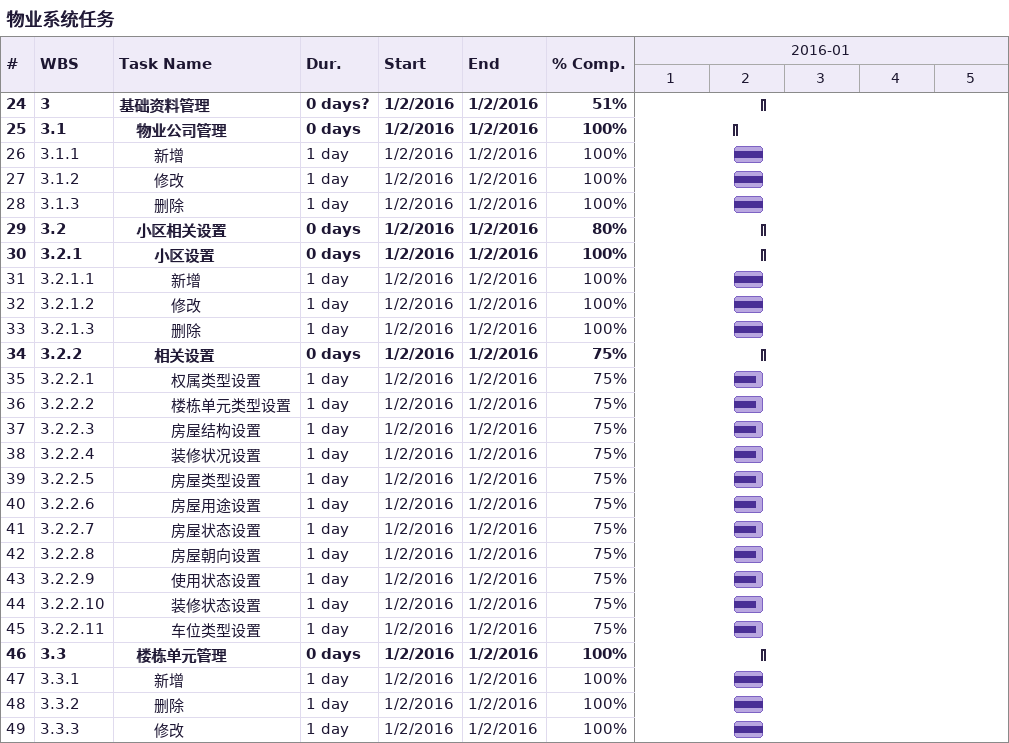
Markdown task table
物业系统任务

| ID | WBS | Task | Duration | Start | Finish | % complete |
|---|---|---|---|---|---|---|
| 24 | 3 | **基础资料管理** | 0d? | 2016-01-02 | 2016-01-02 | 51 |
| 25 | 3.1 | **物业公司管理** | 0d | 2016-01-02 | 2016-01-02 | 100 |
| 26 | 3.1.1 | 新增 | 1d | 2016-01-02 | 2016-01-02 | 100 |
| 27 | 3.1.2 | 修改 | 1d | 2016-01-02 | 2016-01-02 | 100 |
| 28 | 3.1.3 | 删除 | 1d | 2016-01-02 | 2016-01-02 | 100 |
| 29 | 3.2 | **小区相关设置** | 0d | 2016-01-02 | 2016-01-02 | 80 |
| 30 | 3.2.1 | **小区设置** | 0d | 2016-01-02 | 2016-01-02 | 100 |
| 31 | 3.2.1.1 | 新增 | 1d | 2016-01-02 | 2016-01-02 | 100 |
| 32 | 3.2.1.2 | 修改 | 1d | 2016-01-02 | 2016-01-02 | 100 |
| 33 | 3.2.1.3 | 删除 | 1d | 2016-01-02 | 2016-01-02 | 100 |
| 34 | 3.2.2 | **相关设置** | 0d | 2016-01-02 | 2016-01-02 | 75 |
| 35 | 3.2.2.1 | 权属类型设置 | 1d | 2016-01-02 | 2016-01-02 | 75 |
| 36 | 3.2.2.2 | 楼栋单元类型设置 | 1d | 2016-01-02 | 2016-01-02 | 75 |
| 37 | 3.2.2.3 | 房屋结构设置 | 1d | 2016-01-02 | 2016-01-02 | 75 |
| 38 | 3.2.2.4 | 装修状况设置 | 1d | 2016-01-02 | 2016-01-02 | 75 |
| 39 | 3.2.2.5 | 房屋类型设置 | 1d | 2016-01-02 | 2016-01-02 | 75 |
| 40 | 3.2.2.6 | 房屋用途设置 | 1d | 2016-01-02 | 2016-01-02 | 75 |
| 41 | 3.2.2.7 | 房屋状态设置 | 1d | 2016-01-02 | 2016-01-02 | 75 |
| 42 | 3.2.2.8 | 房屋朝向设置 | 1d | 2016-01-02 | 2016-01-02 | 75 |
| 43 | 3.2.2.9 | 使用状态设置 | 1d | 2016-01-02 | 2016-01-02 | 75 |
| 44 | 3.2.2.10 | 装修状态设置 | 1d | 2016-01-02 | 2016-01-02 | 75 |
| 45 | 3.2.2.11 | 车位类型设置 | 1d | 2016-01-02 | 2016-01-02 | 75 |
| 46 | 3.3 | **楼栋单元管理** | 0d | 2016-01-02 | 2016-01-02 | 100 |
| 47 | 3.3.1 | 新增 | 1d | 2016-01-02 | 2016-01-02 | 100 |
| 48 | 3.3.2 | 删除 | 1d | 2016-01-02 | 2016-01-02 | 100 |
| 49 | 3.3.3 | 修改 | 1d | 2016-01-02 | 2016-01-02 | 100 |
